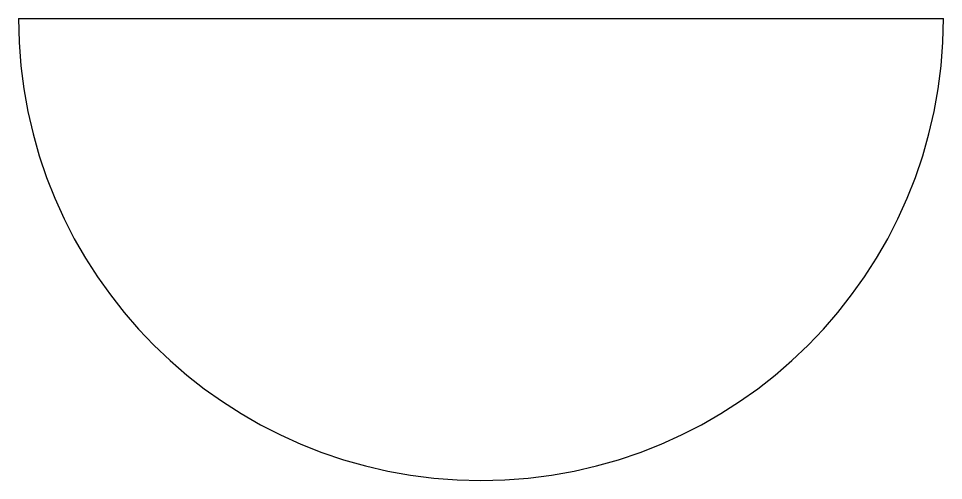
# Model space of a CAD drawing. Extents: x -0.96 to 0.99, y -0.97 to 0.
import ezdxf

# ---------------------------------------------------------------- set-up
doc = ezdxf.new("R2010")
doc.units = 0
doc.header["$MEASUREMENT"] = 0
doc.layers.add('VISIBLE', color=7, linetype='CONTINUOUS')

msp = doc.modelspace()

# ---------------------------------------------------------------- linework, layer by layer
at = {"layer": 'VISIBLE'}
msp.add_line((-0.955, 0), (0.985, 0), dxfattribs=at)
msp.add_arc((0.015, 0), 0.97, 180, 0, dxfattribs=at)

doc.saveas('drawing.dxf')
